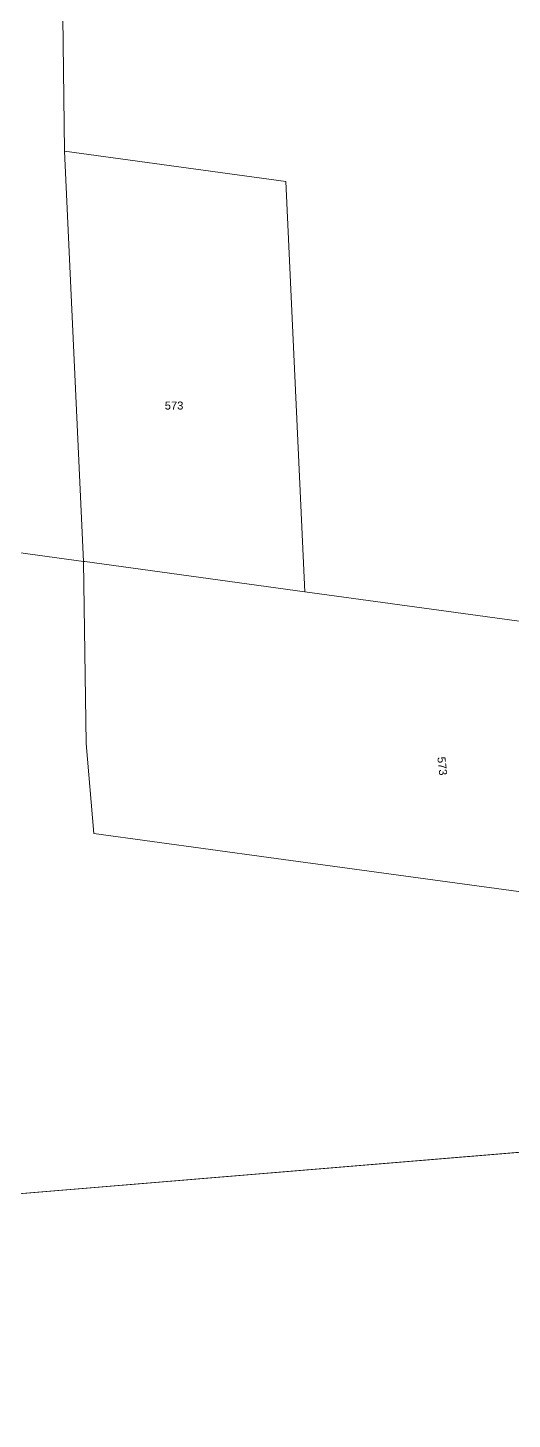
# Model space of a CAD drawing. Header units: metres. Extents: x 292510 to 295946, y 6251475 to 6256272.
# Drawn here: x 293997.5 to 294106.5, y 6255376.2 to 6255689.1 of the extents above; entities that cross this region are included whole.
import ezdxf

# ---------------------------------------------------------------- set-up
doc = ezdxf.new("R2010")
doc.units = ezdxf.units.M
doc.layers.add('Cadastre Land Parcels_SP_EXT', color=7, linetype='Continuous', lineweight=5)
doc.styles.get("Standard").update_dxf_attribs({"font": 'arial.ttf'})

msp = doc.modelspace()

# ---------------------------------------------------------------- linework, layer by layer
at = {"layer": 'Cadastre Land Parcels_SP_EXT', "linetype": 'Continuous'}
msp.add_line((294142.56, 6255439.06), (293742.97, 6255405.92), dxfattribs=at)
for points in [[(294003.55, 6255836.77), (293995.32, 6255842), (293929.38, 6256005.8), (293932.72, 6256013.56), (293902.81, 6256002.15), (293910.66, 6255998.71), (293977.72, 6255832.16), (293978.65, 6255812.17), (293871.81, 6255785.94), (293774.67, 6255762.08), (293670.49, 6255736.65), (293579.96, 6255714.44), (293603.42, 6255631.72), (293639.35, 6255625.77), (293796.53, 6255598.77), (293871.65, 6255587.3), (293961.46, 6255575.77), (294010.04, 6255569.08), (294005.73, 6255661.39), (294003.55, 6255836.77)], [(294139.56, 6255805.06), (294137.35, 6255844.32), (294003.55, 6255836.77), (294005.73, 6255661.39), (294055.56, 6255654.53), (294059.87, 6255562.22), (294150.33, 6255549.91), (294146.47, 6255641.24), (294145.09, 6255674.01), (294140.47, 6255783.4), (294139.56, 6255805.06)], [(294059.87, 6255562.22), (294055.56, 6255654.53), (294005.73, 6255661.39), (294010.04, 6255569.08), (294010.32, 6255569.04), (294059.87, 6255562.22)], [(294010.64, 6255528.18), (294012.37, 6255507.93), (294051.7, 6255502.51), (294151.44, 6255488.93), (294154.83, 6255488.47), (294157.44, 6255488.12), (294155.03, 6255508.85), (294151.77, 6255537.34), (294150.33, 6255549.91), (294059.87, 6255562.22), (294010.32, 6255569.04), (294010.04, 6255569.08), (294010.64, 6255528.18)]]:
    msp.add_lwpolyline(points, close=True, dxfattribs=at)
msp.add_lwpolyline([(293650.26, 6255376.18), (293742.97, 6255405.92), (294142.56, 6255439.06), (294159.24, 6255434.26), (294163.89, 6255434.64), (294163.08, 6255441.39), (294163.08, 6255441.39), (294160.68, 6255461.27), (294157.44, 6255488.12), (294154.83, 6255488.47), (294151.44, 6255488.93), (294051.7, 6255502.51), (294012.37, 6255507.93), (294010.64, 6255528.17), (294010.04, 6255569.08), (293961.46, 6255575.77), (293871.65, 6255587.3), (293796.53, 6255598.77), (293639.35, 6255625.77)], dxfattribs=at)

# ---------------------------------------------------------------- texts
at = {"layer": 'Cadastre Land Parcels_SP_EXT'}
msp.add_text('573', height=1.8, dxfattribs=at).set_placement((294028.31, 6255603.25))
msp.add_text('573', height=1.8, rotation=276.3376, dxfattribs=at).set_placement((294089.65, 6255525.05))

doc.saveas('drawing.dxf')
